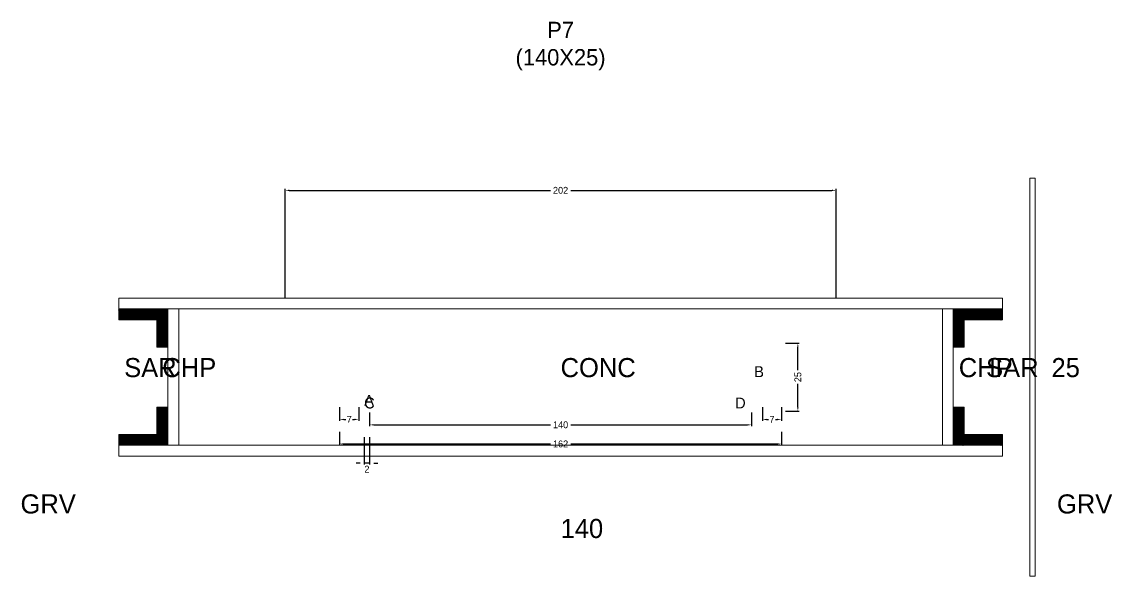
# Model space of a CAD drawing. Header units: centimetres. Extents: x -10500 to 4299, y -386 to 295.
# Drawn here: x -197.5 to 202.2, y 67 to 270.3 of the extents above; entities that cross this region are included whole.
import ezdxf

# ---------------------------------------------------------------- set-up
doc = ezdxf.new("R2010")
doc.units = ezdxf.units.CM
for name, color, linetype in [('COTA', 241, 'Continuous'), ('Hachura', 251, 'Continuous'), ('NOMENCLATURA', 7, 'Continuous'), ('SARRAFO', 251, 'Continuous'), ('Texto Seção', 7, 'Continuous')]:
    doc.layers.add(name, color=color, linetype=linetype)
doc.dimstyles.new('cotax2', dxfattribs={"dimtxt": 2.5, "dimasz": 1.5, "dimexe": 0.5, "dimexo": 0.5, "dimgap": 0.5, "dimtad": 1, "dimcen": 2.5, "dimazin": 3, "dimtfac": 1, "dimtmove": 0, "dimatfit": 3})

# ---------------------------------------------------------------- blocks, each defined once
blk = doc.blocks.new('_CLOSEDFILLED')
at = {"color": 0, "linetype": 'BYBLOCK'}
blk.add_solid([(-1, 0.16), (0, 0), (-1, -0.16)], dxfattribs=at)
blk = doc.blocks.new('*D14')
for p, q in [((-81, 120), (-81, 115)), ((81, 120), (81, 115)), ((-79.5, 115.5), (-3.75, 115.5)), ((3.75, 115.5), (79.5, 115.5))]:
    blk.add_line(p, q)
at = {"layer": 'Defpoints'}
for p in [(-81, 120.5), (81, 120.5), (-81, 115.5)]:
    blk.add_point(p, dxfattribs=at)
at = {"layer": 'COTA', "xscale": 1.5, "yscale": 1.5, "rotation": 180}
blk.add_blockref('_CLOSEDFILLED', (-81, 115.5), dxfattribs=at)
at = {"layer": 'COTA', "xscale": 1.5, "yscale": 1.5}
blk.add_blockref('_CLOSEDFILLED', (81, 115.5), dxfattribs=at)
at = {"layer": 'COTA', "insert": (0, 115.5), "char_height": 2.5, "attachment_point": 5}
blk.add_mtext('162', dxfattribs=at)
blk = doc.blocks.new('*D15')
for p, q in [((-70, 127), (-70, 122)), ((70, 127), (70, 122)), ((-68.5, 122.5), (-3.75, 122.5)), ((3.75, 122.5), (68.5, 122.5))]:
    blk.add_line(p, q)
at = {"layer": 'Defpoints'}
for p in [(-70, 127.5), (70, 127.5), (-70, 122.5)]:
    blk.add_point(p, dxfattribs=at)
at = {"layer": 'COTA', "xscale": 1.5, "yscale": 1.5, "rotation": 180}
blk.add_blockref('_CLOSEDFILLED', (-70, 122.5), dxfattribs=at)
at = {"layer": 'COTA', "xscale": 1.5, "yscale": 1.5}
blk.add_blockref('_CLOSEDFILLED', (70, 122.5), dxfattribs=at)
at = {"layer": 'COTA', "insert": (0, 122.5), "char_height": 2.5, "attachment_point": 5}
blk.add_mtext('140', dxfattribs=at)
blk = doc.blocks.new('*D16')
for p, q in [((82.5, 152.5), (87.5, 152.5)), ((87, 142.5), (87, 151)), ((87, 129), (87, 137.5)), ((82.5, 127.5), (87.5, 127.5))]:
    blk.add_line(p, q)
at = {"layer": 'Defpoints'}
for p in [(82, 152.5), (82, 127.5), (87, 127.5)]:
    blk.add_point(p, dxfattribs=at)
at = {"layer": 'COTA', "xscale": 1.5, "yscale": 1.5}
for p, rotation in [((87, 152.5), 90), ((87, 127.5), 270)]:
    blk.add_blockref('_CLOSEDFILLED', p, dxfattribs=dict(at, rotation=rotation))
at = {"layer": 'COTA', "insert": (87, 140), "char_height": 2.5, "attachment_point": 5, "rotation": 90}
blk.add_mtext('25', dxfattribs=at)
blk = doc.blocks.new('*D17')
for p, q in [((-81, 129), (-81, 124)), ((-74, 129), (-74, 124)), ((-79.5, 124.5), (-78.75, 124.5)), ((-76.25, 124.5), (-75.5, 124.5))]:
    blk.add_line(p, q)
at = {"layer": 'Defpoints'}
for p in [(-81, 129.5), (-74, 129.5), (-81, 124.5)]:
    blk.add_point(p, dxfattribs=at)
at = {"layer": 'COTA', "xscale": 1.5, "yscale": 1.5, "rotation": 180}
blk.add_blockref('_CLOSEDFILLED', (-81, 124.5), dxfattribs=at)
at = {"layer": 'COTA', "xscale": 1.5, "yscale": 1.5}
blk.add_blockref('_CLOSEDFILLED', (-74, 124.5), dxfattribs=at)
at = {"layer": 'COTA', "insert": (-77.5, 124.5), "char_height": 2.5, "attachment_point": 5}
blk.add_mtext('7', dxfattribs=at)
blk = doc.blocks.new('*D18')
for p, q in [((74, 129), (74, 124)), ((81, 129), (81, 124)), ((75.5, 124.5), (76.25, 124.5)), ((78.75, 124.5), (79.5, 124.5))]:
    blk.add_line(p, q)
at = {"layer": 'Defpoints'}
for p in [(74, 129.5), (81, 129.5), (74, 124.5)]:
    blk.add_point(p, dxfattribs=at)
at = {"layer": 'COTA', "xscale": 1.5, "yscale": 1.5, "rotation": 180}
blk.add_blockref('_CLOSEDFILLED', (74, 124.5), dxfattribs=at)
at = {"layer": 'COTA', "xscale": 1.5, "yscale": 1.5}
blk.add_blockref('_CLOSEDFILLED', (81, 124.5), dxfattribs=at)
at = {"layer": 'COTA', "insert": (77.5, 124.5), "char_height": 2.5, "attachment_point": 5}
blk.add_mtext('7', dxfattribs=at)
blk = doc.blocks.new('*D19')
for p, q in [((-101, 169), (-101, 209)), ((-99.5, 208.5), (-3.75, 208.5)), ((3.75, 208.5), (99.5, 208.5)), ((101, 169), (101, 209))]:
    blk.add_line(p, q)
at = {"layer": 'Defpoints'}
for p in [(-101, 208.5), (-101, 168.5), (101, 168.5)]:
    blk.add_point(p, dxfattribs=at)
at = {"layer": 'COTA', "xscale": 1.5, "yscale": 1.5, "rotation": 180}
blk.add_blockref('_CLOSEDFILLED', (-101, 208.5), dxfattribs=at)
at = {"layer": 'COTA', "xscale": 1.5, "yscale": 1.5}
blk.add_blockref('_CLOSEDFILLED', (101, 208.5), dxfattribs=at)
at = {"layer": 'COTA', "insert": (0, 208.5), "char_height": 2.5, "attachment_point": 5}
blk.add_mtext('202', dxfattribs=at)

msp = doc.modelspace()

# ---------------------------------------------------------------- hatches: boundary and pattern name
at = {"layer": 'SARRAFO'}
h = msp.add_hatch(dxfattribs=at)
h.set_pattern_fill('SOLID', scale=2)
h.paths.add_polyline_path([(-162, 161), (-148, 161), (-148, 165), (-162, 165)])
h = msp.add_hatch(dxfattribs=at)
h.set_pattern_fill('SOLID', scale=2)
h.paths.add_polyline_path([(-148, 151), (-144, 151), (-144, 165), (-148, 165)])
h = msp.add_hatch(dxfattribs=at)
h.set_pattern_fill('SOLID', scale=2)
h.paths.add_polyline_path([(144, 151), (148, 151), (148, 165), (144, 165)])
h = msp.add_hatch(dxfattribs=at)
h.set_pattern_fill('SOLID', scale=2)
h.paths.add_polyline_path([(148, 161), (162, 161), (162, 165), (148, 165)])
h = msp.add_hatch(dxfattribs=at)
h.set_pattern_fill('SOLID', scale=2)
h.paths.add_polyline_path([(-148, 115), (-144, 115), (-144, 129), (-148, 129)])
h = msp.add_hatch(dxfattribs=at)
h.set_pattern_fill('SOLID', scale=2)
h.paths.add_polyline_path([(144, 115), (148, 115), (148, 129), (144, 129)])
h = msp.add_hatch(dxfattribs=at)
h.set_pattern_fill('SOLID', scale=2)
h.paths.add_polyline_path([(-162, 115), (-148, 115), (-148, 119), (-162, 119)])
h = msp.add_hatch(dxfattribs=at)
h.set_pattern_fill('SOLID', scale=2)
h.paths.add_polyline_path([(148, 115), (162, 115), (162, 119), (148, 119)])

# ---------------------------------------------------------------- linework, layer by layer
at = {"layer": 'Hachura', "lineweight": 13}
msp.add_lwpolyline([(172, 67), (174, 67), (174, 213), (172, 213)], close=True, dxfattribs=at)
at = {"layer": 'Hachura', "lineweight": 18}
for points in [[(-162, 165), (162, 165), (162, 169), (-162, 169)], [(-144, 115), (-140, 115), (-140, 165), (-144, 165)], [(140, 115), (144, 115), (144, 165), (140, 165)], [(-162, 111), (162, 111), (162, 115), (-162, 115)]]:
    msp.add_lwpolyline(points, close=True, dxfattribs=at)
at = {"layer": 'SARRAFO', "lineweight": 13}
for points in [[(-162, 161), (-148, 161), (-148, 165), (-162, 165)], [(-148, 151), (-144, 151), (-144, 165), (-148, 165)], [(144, 151), (148, 151), (148, 165), (144, 165)], [(148, 161), (162, 161), (162, 165), (148, 165)], [(-148, 115), (-144, 115), (-144, 129), (-148, 129)], [(144, 115), (148, 115), (148, 129), (144, 129)], [(-162, 115), (-148, 115), (-148, 119), (-162, 119)], [(148, 115), (162, 115), (162, 119), (148, 119)]]:
    msp.add_lwpolyline(points, close=True, dxfattribs=at)

# ---------------------------------------------------------------- texts
at = {"layer": 'NOMENCLATURA'}
for s, p in [('B', (71, 140)), ('A', (-72, 129.5)), ('C', (-72, 128.5)), ('D', (64, 128.5))]:
    msp.add_text(s, height=4, dxfattribs=at).set_placement(p)
at = {"layer": 'NOMENCLATURA', "insert": (0, 252.5), "char_height": 6, "attachment_point": 8}
msp.add_mtext('P7\\P(140X25)', dxfattribs=at)
at = {"layer": 'Texto Seção'}
for s, p in [('SAR', (-160, 140)), ('CHP', (-146, 140)), ('CONC', (0, 140)), ('CHP', (146, 140)), ('SAR', (156, 140)), ('25', (180, 140)), ('GRV', (-198, 90)), ('GRV', (182, 90)), ('140', (0, 81))]:
    msp.add_text(s, height=7, dxfattribs=at).set_placement(p)

# ---------------------------------------------------------------- dimensions: what is measured, and where the dimension line sits
at = {"layer": 'COTA'}
for base, p1, p2, picture, middle in [((-101, 208.5), (-101, 168.5), (101, 168.5), '*D19', (0, 208.5)), ((-81, 124.5), (-81, 129.5), (-74, 129.5), '*D17', (-77.5, 124.5)), ((74, 124.5), (74, 129.5), (81, 129.5), '*D18', (77.5, 124.5)), ((-70, 122.5), (-70, 127.5), (70, 127.5), '*D15', (0, 122.5)), ((-81, 115.5), (-81, 120.5), (81, 120.5), '*D14', (0, 115.5))]:
    dim = msp.add_linear_dim(base=base, p1=p1, p2=p2, dimstyle='cotax2', dxfattribs=at)
    dim.commit()
    dim.dimension.update_dxf_attribs({"geometry": picture, "text_midpoint": middle})
dim = msp.add_linear_dim(base=(87, 127.5), p1=(82, 127.5), p2=(82, 152.5), angle=90, dimstyle='cotax2', dxfattribs=at)
dim.commit()
dim.dimension.update_dxf_attribs({"geometry": '*D16', "text_midpoint": (87, 140)})
msp.add_linear_dim(base=(-70, 108.5), p1=(-70, 118.5), p2=(-72, 118.5), dimstyle='cotax2', dxfattribs=at).render()

doc.saveas('drawing.dxf')
